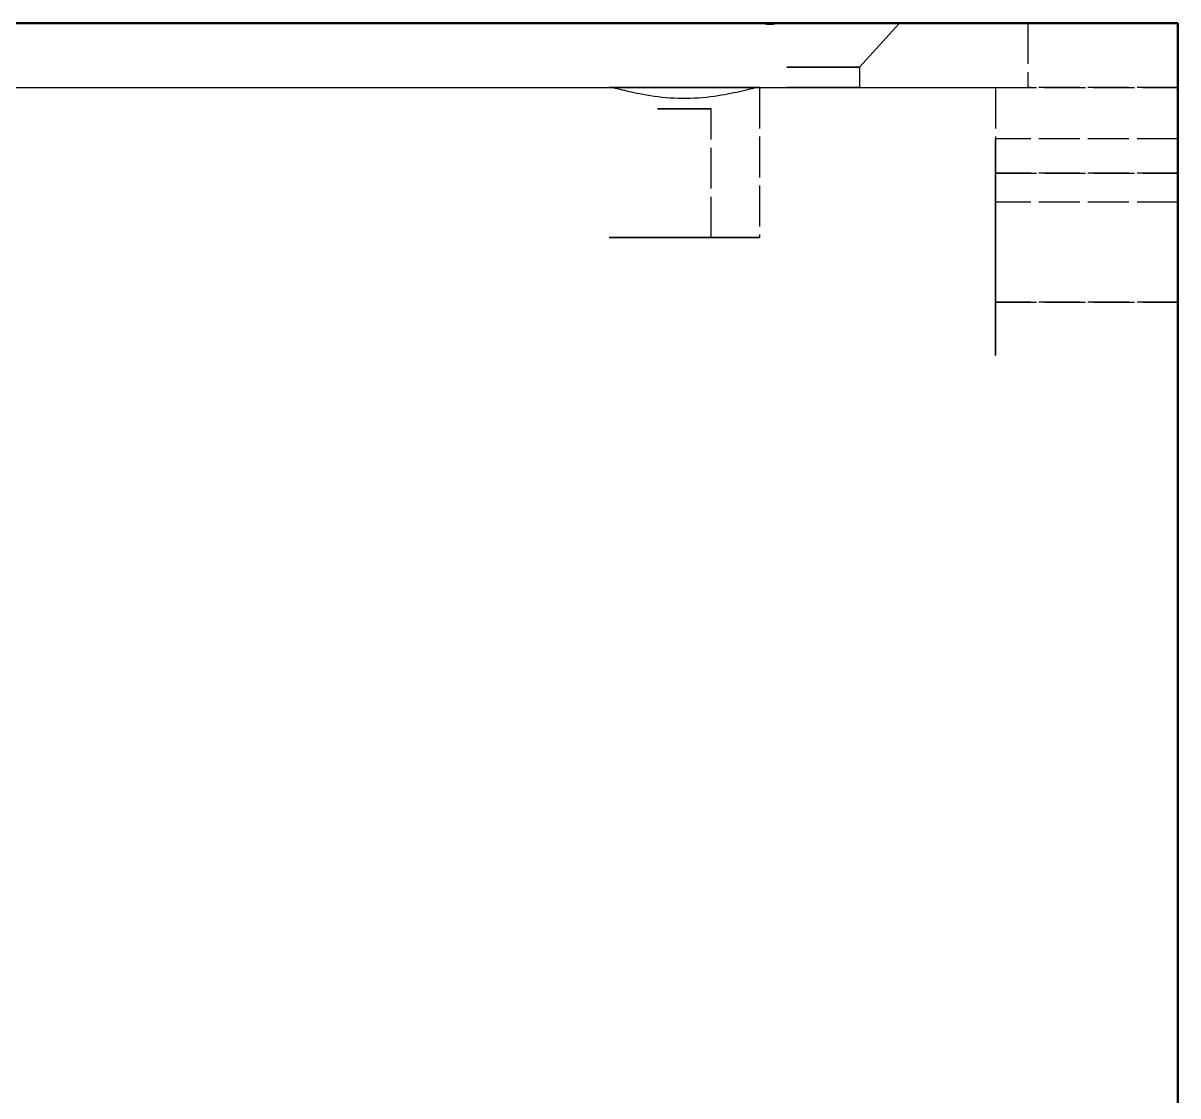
# Model space of a CAD drawing. Header units: millimetres. Extents: x 0 to 420, y 0 to 297.
# Drawn here: x 143.12 to 179, y 158.33 to 191.67 of the extents above; entities that cross this region are included whole.
import ezdxf

# ---------------------------------------------------------------- set-up
doc = ezdxf.new("R2010")
doc.units = ezdxf.units.MM
doc.linetypes.add('DASHED', pattern=[1.524, 1.27, -0.254])
doc.layers.add('HIDDEN', color=8, linetype='DASHED', lineweight=25)
doc.layers.add('VISIBLE', color=7, linetype='CONTINUOUS', lineweight=50)

msp = doc.modelspace()

# ---------------------------------------------------------------- linework, layer by layer
at = {"layer": 'HIDDEN'}
for points in [[(142.80642, 191.66667), (143.99877, 191.66667)], [(143.99877, 191.66667), (145.19693, 191.66667)], [(145.19693, 191.66667), (146.39859, 191.66667)], [(146.39859, 191.66667), (147.60141, 191.66667)], [(147.60141, 191.66667), (148.80307, 191.66667)], [(148.80307, 191.66667), (150.00123, 191.66667)], [(150.00123, 191.66667), (151.19358, 191.66667)], [(151.19358, 191.66667), (152.37782, 191.66667)], [(152.37782, 191.66667), (153.55163, 191.66667)], [(153.55163, 191.66667), (154.71276, 191.66667)], [(154.71276, 191.66667), (155.85896, 191.66667)], [(155.85896, 191.66667), (156.988, 191.66667)], [(156.988, 191.66667), (158.09769, 191.66667)], [(158.09769, 191.66667), (159.1859, 191.66667)], [(159.1859, 191.66667), (160.25051, 191.66667)], [(160.25051, 191.66667), (161.28946, 191.66667)], [(161.28946, 191.66667), (162.30074, 191.66667)], [(162.30074, 191.66667), (163.28239, 191.66667)], [(163.28239, 191.66667), (164.2325, 191.66667)], [(164.2325, 191.66667), (165.14925, 191.66667)], [(165.14925, 191.66667), (166.03085, 191.66667)], [(165.60417, 191.66667), (165.60468, 191.66667)], [(165.60748, 191.66667), (165.60417, 191.66667)], [(165.60468, 191.66667), (165.61469, 191.66667)], [(165.6231, 191.66667), (165.60748, 191.66667)], [(165.61469, 191.66667), (165.63749, 191.66667)], [(165.65145, 191.66667), (165.6231, 191.66667)], [(165.63749, 191.66667), (165.67293, 191.66667)], [(165.69237, 191.66667), (165.65145, 191.66667)], [(165.67293, 191.66667), (165.72083, 191.66667)], [(165.74565, 191.66667), (165.69237, 191.66667)], [(165.72083, 191.66667), (165.78093, 191.66667)], [(165.81099, 191.66667), (165.74565, 191.66667)], [(165.78093, 191.66667), (165.8529, 191.66667)], [(165.88804, 191.66667), (165.81099, 191.66667)], [(165.8529, 191.66667), (165.93636, 191.66667)], [(165.97639, 191.66667), (165.88804, 191.66667)], [(165.93636, 191.66667), (166.03085, 191.66667)], [(166.07555, 191.66667), (165.97639, 191.66667)], [(166.1276, 191.64268), (166.03085, 191.66667)], [(166.185, 191.66667), (166.07555, 191.66667)], [(166.22706, 191.62754), (166.1276, 191.64268)], [(166.30414, 191.66667), (166.185, 191.66667)], [(166.32759, 191.62237), (166.22706, 191.62754)], [(166.43232, 191.66667), (166.30414, 191.66667)], [(166.42759, 191.62754), (166.32759, 191.62237)], [(166.52553, 191.64268), (166.42759, 191.62754)], [(166.56886, 191.66667), (166.43232, 191.66667)], [(166.61983, 191.66667), (166.52553, 191.64268)], [(166.71301, 191.66667), (166.56886, 191.66667)], [(166.61983, 191.66667), (166.76473, 191.66667)], [(166.61983, 191.66667), (167.41589, 191.66667)], [(166.86399, 191.66667), (166.71301, 191.66667)], [(166.76473, 191.66667), (166.91604, 191.66667)], [(167.021, 191.66667), (166.86399, 191.66667)], [(166.91604, 191.66667), (167.07294, 191.66667)], [(167.18318, 191.66667), (167.021, 191.66667)], [(167.07294, 191.66667), (167.23461, 191.66667)], [(167.34965, 191.66667), (167.18318, 191.66667)], [(167.23461, 191.66667), (167.40021, 191.66667)], [(167.51951, 191.66667), (167.34965, 191.66667)], [(167.40021, 191.66667), (167.56885, 191.66667)], [(167.41589, 191.66667), (168.17459, 191.66667)], [(167.69185, 191.66667), (167.51951, 191.66667)], [(167.56885, 191.66667), (167.73965, 191.66667)], [(167.86574, 191.66667), (167.69185, 191.66667)], [(167.73965, 191.66667), (167.91171, 191.66667)], [(168.04023, 191.66667), (167.86574, 191.66667)], [(167.91171, 191.66667), (168.08411, 191.66667)], [(168.21438, 191.66667), (168.04023, 191.66667)], [(168.08411, 191.66667), (168.25595, 191.66667)], [(168.17459, 191.66667), (168.89452, 191.66667)], [(168.38725, 191.66667), (168.21438, 191.66667)], [(168.25595, 191.66667), (168.42632, 191.66667)], [(168.5579, 191.66667), (168.38725, 191.66667)], [(168.42632, 191.66667), (168.59432, 191.66667)], [(168.72542, 191.66667), (168.5579, 191.66667)], [(168.59432, 191.66667), (168.75907, 191.66667)], [(168.88889, 191.66667), (168.72542, 191.66667)], [(168.75907, 191.66667), (168.91969, 191.66667)], [(169.04744, 191.66667), (168.88889, 191.66667)], [(168.89452, 191.66667), (169.57438, 191.66667)], [(168.91969, 191.66667), (169.07534, 191.66667)], [(169.2002, 191.66667), (169.04744, 191.66667)], [(169.07534, 191.66667), (169.2252, 191.66667)], [(169.34635, 191.66667), (169.2002, 191.66667)], [(169.2252, 191.66667), (169.36847, 191.66667)], [(169.48511, 191.66667), (169.34635, 191.66667)], [(169.36847, 191.66667), (169.5044, 191.66667)], [(169.61571, 191.66667), (169.48511, 191.66667)], [(169.5044, 191.66667), (169.63228, 191.66667)], [(169.57438, 191.66667), (170.21292, 191.66667)], [(169.73746, 191.66667), (169.61571, 191.66667)], [(169.63228, 191.66667), (169.75142, 191.66667)], [(169.84969, 191.66667), (169.73746, 191.66667)], [(169.75142, 191.66667), (169.8612, 191.66667)], [(169.9518, 191.66667), (169.84969, 191.66667)], [(169.8612, 191.66667), (169.96104, 191.66667)], [(170.04324, 191.66667), (169.9518, 191.66667)], [(169.96104, 191.66667), (170.05041, 191.66667)], [(170.35083, 191.66667), (170.04083, 191.32333)], [(170.12352, 191.66667), (170.04324, 191.66667)], [(170.05041, 191.66667), (170.12884, 191.66667)], [(170.19219, 191.66667), (170.12352, 191.66667)], [(170.12884, 191.66667), (170.19593, 191.66667)], [(170.24889, 191.66667), (170.19219, 191.66667)], [(170.19593, 191.66667), (170.2513, 191.66667)], [(170.21292, 191.66667), (170.80897, 191.66667)], [(170.29331, 191.66667), (170.24889, 191.66667)], [(170.2513, 191.66667), (170.29467, 191.66667)], [(170.32521, 191.66667), (170.29331, 191.66667)], [(170.29467, 191.66667), (170.32582, 191.66667)], [(170.34442, 191.66667), (170.32521, 191.66667)], [(170.32582, 191.66667), (170.34457, 191.66667)], [(170.35083, 191.66667), (170.34442, 191.66667)], [(170.34457, 191.66667), (170.35083, 191.66667)], [(170.80897, 191.66667), (171.36143, 191.66667)], [(171.36143, 191.66667), (171.86931, 191.66667)], [(171.86931, 191.66667), (172.33167, 191.66667)], [(172.33167, 191.66667), (172.74765, 191.66667)], [(172.74765, 191.66667), (173.11651, 191.66667)], [(173.11651, 191.66667), (173.43756, 191.66667)], [(173.43756, 191.66667), (173.71023, 191.66667)], [(173.71023, 191.66667), (173.934, 191.66667)], [(173.934, 191.66667), (174.10847, 191.66667)], [(174.10847, 191.66667), (174.23332, 191.66667)], [(174.23332, 191.66667), (174.30832, 191.66667)], [(174.30832, 191.66667), (174.33333, 191.66667)], [(174.33333, 191.66667), (174.33333, 189.66667)], [(179, 191.66667), (174.33333, 191.66667)], [(179, 191.66667), (179, 189.66667)], [(170.04083, 191.32333), (169.73083, 190.98)], [(169.73083, 190.98), (169.42083, 190.63667)], [(169.42083, 190.63667), (169.11083, 190.29333)], [(166.84417, 190.29333), (166.84734, 190.29333)], [(166.84734, 190.29333), (166.84417, 190.29333)], [(166.84734, 190.29333), (166.85683, 190.29333)], [(166.85683, 190.29333), (166.84734, 190.29333)], [(166.85683, 190.29333), (166.87258, 190.29333)], [(166.87258, 190.29333), (166.85683, 190.29333)], [(166.87258, 190.29333), (166.89452, 190.29333)], [(166.89452, 190.29333), (166.87258, 190.29333)], [(166.89452, 190.29333), (166.92251, 190.29333)], [(166.92251, 190.29333), (166.89452, 190.29333)], [(166.92251, 190.29333), (166.9564, 190.29333)], [(166.9564, 190.29333), (166.92251, 190.29333)], [(166.9564, 190.29333), (166.99601, 190.29333)], [(166.99601, 190.29333), (166.9564, 190.29333)], [(166.99601, 190.29333), (167.0411, 190.29333)], [(167.0411, 190.29333), (166.99601, 190.29333)], [(167.0411, 190.29333), (167.09143, 190.29333)], [(167.09143, 190.29333), (167.0411, 190.29333)], [(167.09143, 190.29333), (167.14671, 190.29333)], [(167.14671, 190.29333), (167.09143, 190.29333)], [(167.14671, 190.29333), (167.20664, 190.29333)], [(167.20664, 190.29333), (167.14671, 190.29333)], [(167.20664, 190.29333), (167.27088, 190.29333)], [(167.27088, 190.29333), (167.20664, 190.29333)], [(167.27088, 190.29333), (167.33907, 190.29333)], [(167.33907, 190.29333), (167.27088, 190.29333)], [(167.33907, 190.29333), (167.41083, 190.29333)], [(167.41083, 190.29333), (167.33907, 190.29333)], [(167.41083, 190.29333), (167.48577, 190.29333)], [(167.48577, 190.29333), (167.41083, 190.29333)], [(167.48577, 190.29333), (167.56345, 190.29333)], [(167.56345, 190.29333), (167.48577, 190.29333)], [(167.56345, 190.29333), (167.64345, 190.29333)], [(167.64345, 190.29333), (167.56345, 190.29333)], [(167.64345, 190.29333), (167.72531, 190.29333)], [(167.72531, 190.29333), (167.64345, 190.29333)], [(167.72531, 190.29333), (167.80859, 190.29333)], [(167.80859, 190.29333), (167.72531, 190.29333)], [(167.80859, 190.29333), (167.89281, 190.29333)], [(167.89281, 190.29333), (167.80859, 190.29333)], [(167.89281, 190.29333), (167.9775, 190.29333)], [(167.9775, 190.29333), (167.89281, 190.29333)], [(167.9775, 190.29333), (168.0622, 190.29333)], [(168.0622, 190.29333), (167.9775, 190.29333)], [(168.0622, 190.29333), (168.14642, 190.29333)], [(168.14642, 190.29333), (168.0622, 190.29333)], [(168.14642, 190.29333), (168.22969, 190.29333)], [(168.22969, 190.29333), (168.14642, 190.29333)], [(168.22969, 190.29333), (168.31156, 190.29333)], [(168.31156, 190.29333), (168.22969, 190.29333)], [(168.31156, 190.29333), (168.39155, 190.29333)], [(168.39155, 190.29333), (168.31156, 190.29333)], [(168.39155, 190.29333), (168.46924, 190.29333)], [(168.46924, 190.29333), (168.39155, 190.29333)], [(168.46924, 190.29333), (168.54417, 190.29333)], [(168.54417, 190.29333), (168.46924, 190.29333)], [(168.54417, 190.29333), (168.61593, 190.29333)], [(168.61593, 190.29333), (168.54417, 190.29333)], [(168.61593, 190.29333), (168.68412, 190.29333)], [(168.68412, 190.29333), (168.61593, 190.29333)], [(168.68412, 190.29333), (168.74836, 190.29333)], [(168.74836, 190.29333), (168.68412, 190.29333)], [(168.74836, 190.29333), (168.80829, 190.29333)], [(168.80829, 190.29333), (168.74836, 190.29333)], [(168.80829, 190.29333), (168.86358, 190.29333)], [(168.86358, 190.29333), (168.80829, 190.29333)], [(168.86358, 190.29333), (168.91391, 190.29333)], [(168.91391, 190.29333), (168.86358, 190.29333)], [(168.91391, 190.29333), (168.959, 190.29333)], [(168.959, 190.29333), (168.91391, 190.29333)], [(168.959, 190.29333), (168.9986, 190.29333)], [(168.9986, 190.29333), (168.959, 190.29333)], [(168.9986, 190.29333), (169.03249, 190.29333)], [(169.03249, 190.29333), (168.9986, 190.29333)], [(169.03249, 190.29333), (169.06048, 190.29333)], [(169.06048, 190.29333), (169.03249, 190.29333)], [(169.06048, 190.29333), (169.08242, 190.29333)], [(169.08242, 190.29333), (169.06048, 190.29333)], [(169.08242, 190.29333), (169.09818, 190.29333)], [(169.09818, 190.29333), (169.08242, 190.29333)], [(169.09818, 190.29333), (169.10767, 190.29333)], [(169.10767, 190.29333), (169.09818, 190.29333)], [(169.10767, 190.29333), (169.11083, 190.29333)], [(169.11083, 190.29333), (169.10767, 190.29333)], [(169.11083, 190.29333), (169.11083, 189.66667)], [(142.25362, 189.66667), (143.43228, 189.66667)], [(143.43228, 189.66667), (144.61774, 189.66667)], [(144.61774, 189.66667), (145.80774, 189.66667)], [(145.80774, 189.66667), (147, 189.66667)], [(147, 189.66667), (148.19226, 189.66667)], [(148.19226, 189.66667), (149.38226, 189.66667)], [(149.38226, 189.66667), (150.56772, 189.66667)], [(150.56772, 189.66667), (151.74638, 189.66667)], [(151.74638, 189.66667), (152.91602, 189.66667)], [(152.91602, 189.66667), (154.07439, 189.66667)], [(154.07439, 189.66667), (155.21929, 189.66667)], [(155.21929, 189.66667), (156.34855, 189.66667)], [(156.34855, 189.66667), (157.46001, 189.66667)], [(157.46001, 189.66667), (158.55157, 189.66667)], [(158.55157, 189.66667), (159.62113, 189.66667)], [(159.62113, 189.66667), (160.66667, 189.66667)], [(160.66667, 189.66667), (161.68619, 189.66667)], [(161.33333, 189.66667), (161.33884, 189.66667)], [(161.34091, 189.66667), (161.33333, 189.66667)], [(161.33884, 189.66667), (161.35727, 189.66667)], [(161.36141, 189.66667), (161.34091, 189.66667)], [(161.37587, 189.66566), (161.35727, 189.66667)], [(161.39475, 189.66667), (161.36141, 189.66667)], [(161.39946, 189.6627), (161.37587, 189.66566)], [(161.44074, 189.66667), (161.39475, 189.66667)], [(161.43292, 189.65696), (161.39946, 189.6627)], [(161.47245, 189.64898), (161.43292, 189.65696)], [(161.49914, 189.66667), (161.44074, 189.66667)], [(161.5176, 189.639), (161.47245, 189.64898)], [(161.56961, 189.66667), (161.49914, 189.66667)], [(161.56791, 189.62729), (161.5176, 189.639)], [(161.62286, 189.61411), (161.56791, 189.62729)], [(161.65177, 189.66667), (161.56961, 189.66667)], [(161.68193, 189.59976), (161.62286, 189.61411)], [(161.74515, 189.66667), (161.65177, 189.66667)], [(161.7448, 189.58445), (161.68193, 189.59976)], [(161.68619, 189.66667), (162.67776, 189.66667)], [(161.81115, 189.56841), (161.7448, 189.58445)], [(161.84923, 189.66667), (161.74515, 189.66667)], [(161.88066, 189.55184), (161.81115, 189.56841)], [(161.96345, 189.66667), (161.84923, 189.66667)], [(161.95303, 189.53495), (161.88066, 189.55184)], [(162.028, 189.51791), (161.95303, 189.53495)], [(162.08715, 189.66667), (161.96345, 189.66667)], [(162.10534, 189.50089), (162.028, 189.51791)], [(162.21965, 189.66667), (162.08715, 189.66667)], [(162.18484, 189.48404), (162.10534, 189.50089)], [(162.26745, 189.46728), (162.18484, 189.48404)], [(162.36021, 189.66667), (162.21965, 189.66667)], [(162.37887, 189.44594), (162.26745, 189.46728)], [(162.50805, 189.66667), (162.36021, 189.66667)], [(162.66234, 189.66667), (162.50805, 189.66667)], [(162.82223, 189.66667), (162.66234, 189.66667)], [(162.67776, 189.66667), (163.63948, 189.66667)], [(162.98683, 189.66667), (162.82223, 189.66667)], [(163.15521, 189.66667), (162.98683, 189.66667)], [(163.32644, 189.66667), (163.15521, 189.66667)], [(163.49957, 189.66667), (163.32644, 189.66667)], [(163.67363, 189.66667), (163.49957, 189.66667)], [(163.63948, 189.66667), (164.56953, 189.66667)], [(163.84765, 189.66667), (163.67363, 189.66667)], [(164.02066, 189.66667), (163.84765, 189.66667)], [(164.1917, 189.66667), (164.02066, 189.66667)], [(164.35981, 189.66667), (164.1917, 189.66667)], [(164.52406, 189.66667), (164.35981, 189.66667)], [(164.68354, 189.66667), (164.52406, 189.66667)], [(164.56953, 189.66667), (165.46613, 189.66667)], [(164.83735, 189.66667), (164.68354, 189.66667)], [(164.98464, 189.66667), (164.83735, 189.66667)], [(165.0079, 189.45599), (164.90864, 189.43761)], [(165.12458, 189.66667), (164.98464, 189.66667)], [(165.10485, 189.47509), (165.0079, 189.45599)], [(165.19921, 189.49471), (165.10485, 189.47509)], [(165.25641, 189.66667), (165.12458, 189.66667)], [(165.2907, 189.51464), (165.19921, 189.49471)], [(165.37937, 189.66667), (165.25641, 189.66667)], [(165.37897, 189.53464), (165.2907, 189.51464)], [(165.46368, 189.55444), (165.37897, 189.53464)], [(165.4928, 189.66667), (165.37937, 189.66667)], [(165.54438, 189.57375), (165.46368, 189.55444)], [(165.46613, 189.66667), (166.32759, 189.66667)], [(165.59605, 189.66667), (165.4928, 189.66667)], [(165.62059, 189.59225), (165.54438, 189.57375)], [(165.68855, 189.66667), (165.59605, 189.66667)], [(165.69177, 189.60958), (165.62059, 189.59225)], [(165.76979, 189.66667), (165.68855, 189.66667)], [(165.75745, 189.62539), (165.69177, 189.60958)], [(165.81685, 189.63926), (165.75745, 189.62539)], [(165.83931, 189.66667), (165.76979, 189.66667)], [(165.86912, 189.65072), (165.81685, 189.63926)], [(165.89673, 189.66667), (165.83931, 189.66667)], [(165.91353, 189.65936), (165.86912, 189.65072)], [(165.94172, 189.66667), (165.89673, 189.66667)], [(165.94938, 189.66479), (165.91353, 189.65936)], [(165.97404, 189.66667), (165.94172, 189.66667)], [(165.97607, 189.66667), (165.94938, 189.66479)], [(165.9935, 189.66667), (165.97404, 189.66667)], [(165.97607, 189.66667), (165.98935, 189.66667)], [(165.98935, 189.66667), (165.99734, 189.66667)], [(166, 189.66667), (165.9935, 189.66667)], [(165.99734, 189.66667), (166, 189.66667)], [(166, 189.66667), (166, 185)], [(166.32759, 189.66667), (167.15225, 189.66667)], [(166.84417, 189.66667), (166.84734, 189.66667)], [(166.84734, 189.66667), (166.84417, 189.66667)], [(166.84734, 189.66667), (166.85683, 189.66667)], [(166.85683, 189.66667), (166.84734, 189.66667)], [(166.85683, 189.66667), (166.87258, 189.66667)], [(166.87258, 189.66667), (166.85683, 189.66667)], [(166.87258, 189.66667), (166.89452, 189.66667)], [(166.89452, 189.66667), (166.87258, 189.66667)], [(166.89452, 189.66667), (166.92251, 189.66667)], [(166.92251, 189.66667), (166.89452, 189.66667)], [(166.92251, 189.66667), (166.9564, 189.66667)], [(166.9564, 189.66667), (166.92251, 189.66667)], [(166.9564, 189.66667), (166.99601, 189.66667)], [(166.99601, 189.66667), (166.9564, 189.66667)], [(166.99601, 189.66667), (167.0411, 189.66667)], [(167.0411, 189.66667), (166.99601, 189.66667)], [(167.0411, 189.66667), (167.09143, 189.66667)], [(167.09143, 189.66667), (167.0411, 189.66667)], [(167.09143, 189.66667), (167.14671, 189.66667)], [(167.14671, 189.66667), (167.09143, 189.66667)], [(167.14671, 189.66667), (167.20664, 189.66667)], [(167.20664, 189.66667), (167.14671, 189.66667)], [(167.15225, 189.66667), (167.93855, 189.66667)], [(167.20664, 189.66667), (167.27088, 189.66667)], [(167.27088, 189.66667), (167.20664, 189.66667)], [(167.27088, 189.66667), (167.33907, 189.66667)], [(167.33907, 189.66667), (167.27088, 189.66667)], [(167.33907, 189.66667), (167.41083, 189.66667)], [(167.41083, 189.66667), (167.33907, 189.66667)], [(167.41083, 189.66667), (167.48577, 189.66667)], [(167.48577, 189.66667), (167.41083, 189.66667)], [(167.48577, 189.66667), (167.56345, 189.66667)], [(167.56345, 189.66667), (167.48577, 189.66667)], [(167.56345, 189.66667), (167.64345, 189.66667)], [(167.64345, 189.66667), (167.56345, 189.66667)], [(167.64345, 189.66667), (167.72531, 189.66667)], [(167.72531, 189.66667), (167.64345, 189.66667)], [(167.72531, 189.66667), (167.80859, 189.66667)], [(167.80859, 189.66667), (167.72531, 189.66667)], [(167.80859, 189.66667), (167.89281, 189.66667)], [(167.89281, 189.66667), (167.80859, 189.66667)], [(167.89281, 189.66667), (167.9775, 189.66667)], [(167.9775, 189.66667), (167.89281, 189.66667)], [(167.93855, 189.66667), (168.68499, 189.66667)], [(167.9775, 189.66667), (168.0622, 189.66667)], [(168.0622, 189.66667), (167.9775, 189.66667)], [(168.0622, 189.66667), (168.14642, 189.66667)], [(168.14642, 189.66667), (168.0622, 189.66667)], [(168.14642, 189.66667), (168.22969, 189.66667)], [(168.22969, 189.66667), (168.14642, 189.66667)], [(168.22969, 189.66667), (168.31156, 189.66667)], [(168.31156, 189.66667), (168.22969, 189.66667)], [(168.31156, 189.66667), (168.39155, 189.66667)], [(168.39155, 189.66667), (168.31156, 189.66667)], [(168.39155, 189.66667), (168.46924, 189.66667)], [(168.46924, 189.66667), (168.39155, 189.66667)], [(168.46924, 189.66667), (168.54417, 189.66667)], [(168.54417, 189.66667), (168.46924, 189.66667)], [(168.54417, 189.66667), (168.61593, 189.66667)], [(168.61593, 189.66667), (168.54417, 189.66667)], [(168.61593, 189.66667), (168.68412, 189.66667)], [(168.68412, 189.66667), (168.61593, 189.66667)], [(168.68412, 189.66667), (168.74836, 189.66667)], [(168.74836, 189.66667), (168.68412, 189.66667)], [(168.68499, 189.66667), (169.39016, 189.66667)], [(168.74836, 189.66667), (168.80829, 189.66667)], [(168.80829, 189.66667), (168.74836, 189.66667)], [(168.80829, 189.66667), (168.86358, 189.66667)], [(168.86358, 189.66667), (168.80829, 189.66667)], [(168.86358, 189.66667), (168.91391, 189.66667)], [(168.91391, 189.66667), (168.86358, 189.66667)], [(168.91391, 189.66667), (168.959, 189.66667)], [(168.959, 189.66667), (168.91391, 189.66667)], [(168.959, 189.66667), (168.9986, 189.66667)], [(168.9986, 189.66667), (168.959, 189.66667)], [(168.9986, 189.66667), (169.03249, 189.66667)], [(169.03249, 189.66667), (168.9986, 189.66667)], [(169.03249, 189.66667), (169.06048, 189.66667)], [(169.06048, 189.66667), (169.03249, 189.66667)], [(169.06048, 189.66667), (169.08242, 189.66667)], [(169.08242, 189.66667), (169.06048, 189.66667)], [(169.08242, 189.66667), (169.09818, 189.66667)], [(169.09818, 189.66667), (169.08242, 189.66667)], [(169.09818, 189.66667), (169.10767, 189.66667)], [(169.10767, 189.66667), (169.09818, 189.66667)], [(169.10767, 189.66667), (169.11083, 189.66667)], [(169.11083, 189.66667), (169.10767, 189.66667)], [(169.39016, 189.66667), (170.0527, 189.66667)], [(170.0527, 189.66667), (170.67136, 189.66667)], [(170.67136, 189.66667), (171.24496, 189.66667)], [(171.24496, 189.66667), (171.77241, 189.66667)], [(171.77241, 189.66667), (172.25271, 189.66667)], [(172.25271, 189.66667), (172.68493, 189.66667)], [(172.68493, 189.66667), (173.06826, 189.66667)], [(173.06826, 189.66667), (173.40197, 189.66667)], [(173.33333, 189.66667), (173.33333, 188.07318)], [(173.33333, 189.66667), (173.33333, 188.07318)], [(173.33333, 189.66667), (179, 189.66667)], [(173.33333, 189.66667), (179, 189.66667)], [(173.40197, 189.66667), (173.68542, 189.66667)], [(173.68542, 189.66667), (173.91808, 189.66667)], [(173.91808, 189.66667), (174.09949, 189.66667)], [(174.09949, 189.66667), (174.22932, 189.66667)], [(174.22932, 189.66667), (174.30732, 189.66667)], [(174.30732, 189.66667), (174.33333, 189.66667)], [(179, 189.66667), (174.33333, 189.66667)], [(179, 189.66667), (179, 189.53108)], [(179, 189.66667), (179, 189.65192)], [(179, 189.66667), (179, 188.07318)], [(179, 189.65192), (179, 189.60775)], [(179, 189.60775), (179, 189.53438)], [(179, 189.53438), (179, 189.43216)], [(162.49312, 189.42567), (162.37887, 189.44594)], [(162.60985, 189.40672), (162.49312, 189.42567)], [(162.72875, 189.3893), (162.60985, 189.40672)], [(162.84956, 189.37361), (162.72875, 189.3893)], [(162.97198, 189.35982), (162.84956, 189.37361)], [(163.09578, 189.3481), (162.97198, 189.35982)], [(163.22068, 189.33855), (163.09578, 189.3481)], [(163.34645, 189.33128), (163.22068, 189.33855)], [(163.47283, 189.32637), (163.34645, 189.33128)], [(163.59957, 189.32386), (163.47283, 189.32637)], [(163.72646, 189.32379), (163.59957, 189.32386)], [(163.85321, 189.32616), (163.72646, 189.32379)], [(163.97959, 189.33093), (163.85321, 189.32616)], [(164.10538, 189.33806), (163.97959, 189.33093)], [(164.23033, 189.34748), (164.10538, 189.33806)], [(164.35419, 189.35909), (164.23033, 189.34748)], [(164.4767, 189.37275), (164.35419, 189.35909)], [(164.5976, 189.38833), (164.4767, 189.37275)], [(164.7166, 189.40565), (164.5976, 189.38833)], [(164.82057, 189.42236), (164.7166, 189.40565)], [(164.90864, 189.43761), (164.82057, 189.42236)], [(179, 189.43216), (179, 189.3016)], [(179, 189.3016), (179, 189.14335)], [(179, 189.14335), (179, 188.95817)], [(162.83333, 189), (162.83566, 189)], [(162.83566, 189), (162.83333, 189)], [(162.83566, 189), (162.84264, 189)], [(162.84264, 189), (162.83566, 189)], [(162.84264, 189), (162.85423, 189)], [(162.85423, 189), (162.84264, 189)], [(162.85423, 189), (162.87036, 189)], [(162.87036, 189), (162.85423, 189)], [(162.87036, 189), (162.89094, 189)], [(162.89094, 189), (162.87036, 189)], [(162.89094, 189), (162.91586, 189)], [(162.91586, 189), (162.89094, 189)], [(162.91586, 189), (162.94498, 189)], [(162.94498, 189), (162.91586, 189)], [(162.94498, 189), (162.97813, 189)], [(162.97813, 189), (162.94498, 189)], [(162.97813, 189), (163.01514, 189)], [(163.01514, 189), (162.97813, 189)], [(163.01514, 189), (163.05579, 189)], [(163.05579, 189), (163.01514, 189)], [(163.05579, 189), (163.09986, 189)], [(163.09986, 189), (163.05579, 189)], [(163.09986, 189), (163.14709, 189)], [(163.14709, 189), (163.09986, 189)], [(163.14709, 189), (163.19723, 189)], [(163.19723, 189), (163.14709, 189)], [(163.19723, 189), (163.25, 189)], [(163.25, 189), (163.19723, 189)], [(163.25, 189), (163.3051, 189)], [(163.3051, 189), (163.25, 189)], [(163.3051, 189), (163.36222, 189)], [(163.36222, 189), (163.3051, 189)], [(163.36222, 189), (163.42104, 189)], [(163.42104, 189), (163.36222, 189)], [(163.42104, 189), (163.48123, 189)], [(163.48123, 189), (163.42104, 189)], [(163.48123, 189), (163.54246, 189)], [(163.54246, 189), (163.48123, 189)], [(163.54246, 189), (163.60439, 189)], [(163.60439, 189), (163.54246, 189)], [(163.60439, 189), (163.66667, 189)], [(163.66667, 189), (163.60439, 189)], [(163.66667, 189), (163.72894, 189)], [(163.72894, 189), (163.66667, 189)], [(163.72894, 189), (163.79087, 189)], [(163.79087, 189), (163.72894, 189)], [(163.79087, 189), (163.8521, 189)], [(163.8521, 189), (163.79087, 189)], [(163.8521, 189), (163.9123, 189)], [(163.9123, 189), (163.8521, 189)], [(163.9123, 189), (163.97112, 189)], [(163.97112, 189), (163.9123, 189)], [(163.97112, 189), (164.02824, 189)], [(164.02824, 189), (163.97112, 189)], [(164.02824, 189), (164.08333, 189)], [(164.08333, 189), (164.02824, 189)], [(164.08333, 189), (164.1361, 189)], [(164.1361, 189), (164.08333, 189)], [(164.1361, 189), (164.18624, 189)], [(164.18624, 189), (164.1361, 189)], [(164.18624, 189), (164.23348, 189)], [(164.23348, 189), (164.18624, 189)], [(164.23348, 189), (164.27754, 189)], [(164.27754, 189), (164.23348, 189)], [(164.27754, 189), (164.31819, 189)], [(164.31819, 189), (164.27754, 189)], [(164.31819, 189), (164.3552, 189)], [(164.3552, 189), (164.31819, 189)], [(164.3552, 189), (164.38835, 189)], [(164.38835, 189), (164.3552, 189)], [(164.38835, 189), (164.41747, 189)], [(164.41747, 189), (164.38835, 189)], [(164.41747, 189), (164.44239, 189)], [(164.44239, 189), (164.41747, 189)], [(164.44239, 189), (164.46298, 189)], [(164.46298, 189), (164.44239, 189)], [(164.46298, 189), (164.47911, 189)], [(164.47911, 189), (164.46298, 189)], [(164.47911, 189), (164.49069, 189)], [(164.49069, 189), (164.47911, 189)], [(164.49069, 189), (164.49767, 189)], [(164.49767, 189), (164.49069, 189)], [(164.49767, 189), (164.5, 189)], [(164.5, 189), (164.49767, 189)], [(164.5, 185), (164.5, 189)], [(179, 188.95817), (179, 188.74698)], [(179, 188.74698), (179, 188.51082)], [(179, 188.51082), (179, 188.25084)], [(173.33333, 188.07318), (173.33333, 187.9269)], [(179, 188.07318), (173.33333, 188.07318)], [(173.33333, 187.9166), (173.33333, 188.07318)], [(179, 188.07318), (173.33333, 188.07318)], [(179, 188.25084), (179, 187.96833)], [(179, 188.17323), (179, 188.07318)], [(179, 188.07318), (179, 187.9269)], [(179, 187.9166), (179, 188.07318)], [(173.33333, 187.9269), (173.33333, 187.76649)], [(173.33333, 187.744), (173.33333, 187.9166)], [(173.33333, 187.76649), (173.33333, 187.59272)], [(173.33333, 187.55633), (173.33333, 187.744)], [(179, 187.96833), (179, 187.66468)], [(179, 187.9269), (179, 187.76649)], [(179, 187.744), (179, 187.9166)], [(179, 187.76649), (179, 187.59272)], [(179, 187.55633), (179, 187.744)], [(179, 187.66468), (179, 187.34137)], [(173.33333, 187.59272), (173.33333, 187.40645)], [(173.33333, 187.35461), (173.33333, 187.55633)], [(173.33333, 187.40645), (173.33333, 187.20855)], [(173.33333, 187.13996), (173.33333, 187.35461)], [(179, 187.59272), (179, 187.40645)], [(179, 187.35461), (179, 187.55633)], [(179, 187.40645), (179, 187.20855)], [(179, 187.13996), (179, 187.35461)], [(179, 187.34137), (179, 187)], [(173.33333, 187.20855), (173.33333, 187)], [(173.33333, 186.91355), (173.33333, 187.13996)], [(179, 187), (173.33333, 187)], [(173.33333, 187), (173.33333, 186.62398)], [(173.33333, 187), (179, 187)], [(179, 187.20855), (179, 187)], [(179, 186.91355), (179, 187.13996)], [(173.33333, 186.67662), (173.33333, 186.91355)], [(173.33333, 186.43049), (173.33333, 186.67662)], [(173.33333, 186.62398), (173.33333, 186.23193)], [(179, 186.67662), (179, 186.91355)], [(179, 186.43049), (179, 186.67662)], [(173.33333, 186.1765), (173.33333, 186.43049)], [(173.33333, 186.23193), (173.33333, 185.82598)], [(179, 186.1765), (179, 186.43049)], [(173.33333, 185.91605), (173.33333, 186.1765)], [(173.33333, 186.09692), (173.33333, 186.1)], [(173.33333, 186.1), (173.33333, 186.09692)], [(179, 186.1), (173.33333, 186.1)], [(173.33333, 186.08771), (173.33333, 186.09692)], [(173.33333, 186.09692), (173.33333, 186.08771)], [(173.33333, 186.07242), (173.33333, 186.08771)], [(173.33333, 186.08771), (173.33333, 186.07242)], [(173.33333, 186.05113), (173.33333, 186.07242)], [(173.33333, 186.07242), (173.33333, 186.05113)], [(173.33333, 186.02396), (173.33333, 186.05113)], [(173.33333, 186.05113), (173.33333, 186.02396)], [(173.33333, 185.99107), (173.33333, 186.02396)], [(173.33333, 186.02396), (173.33333, 185.99107)], [(173.33333, 185.95263), (173.33333, 185.99107)], [(173.33333, 185.99107), (173.33333, 185.95263)], [(173.33333, 185.90886), (173.33333, 185.95263)], [(173.33333, 185.95263), (173.33333, 185.90886)], [(173.33333, 185.65056), (173.33333, 185.91605)], [(173.33333, 185.86001), (173.33333, 185.90886)], [(173.33333, 185.90886), (173.33333, 185.86001)], [(179, 185.91605), (179, 186.1765)], [(179, 186.09692), (179, 186.1)], [(179, 186.1), (179, 186.09692)], [(179, 186.08771), (179, 186.09692)], [(179, 186.09692), (179, 186.08771)], [(179, 186.07242), (179, 186.08771)], [(179, 186.08771), (179, 186.07242)], [(179, 186.05113), (179, 186.07242)], [(179, 186.07242), (179, 186.05113)], [(179, 186.02396), (179, 186.05113)], [(179, 186.05113), (179, 186.02396)], [(179, 185.99107), (179, 186.02396)], [(179, 186.02396), (179, 185.99107)], [(179, 185.95263), (179, 185.99107)], [(179, 185.99107), (179, 185.95263)], [(179, 185.90886), (179, 185.95263)], [(179, 185.95263), (179, 185.90886)], [(179, 185.65056), (179, 185.91605)], [(179, 185.86001), (179, 185.90886)], [(179, 185.90886), (179, 185.86001)], [(173.33333, 185.80636), (173.33333, 185.86001)], [(173.33333, 185.86001), (173.33333, 185.80636)], [(173.33333, 185.82598), (173.33333, 185.40832)], [(173.33333, 185.74819), (173.33333, 185.80636)], [(173.33333, 185.80636), (173.33333, 185.74819)], [(173.33333, 185.68584), (173.33333, 185.74819)], [(173.33333, 185.74819), (173.33333, 185.68584)], [(173.33333, 185.61965), (173.33333, 185.68584)], [(173.33333, 185.68584), (173.33333, 185.61965)], [(173.33333, 185.3815), (173.33333, 185.65056)], [(173.33333, 185.55), (173.33333, 185.61965)], [(173.33333, 185.61965), (173.33333, 185.55)], [(173.33333, 185.47727), (173.33333, 185.55)], [(173.33333, 185.55), (173.33333, 185.47727)], [(179, 185.80636), (179, 185.86001)], [(179, 185.86001), (179, 185.80636)], [(179, 185.74819), (179, 185.80636)], [(179, 185.80636), (179, 185.74819)], [(179, 185.68584), (179, 185.74819)], [(179, 185.74819), (179, 185.68584)], [(179, 185.61965), (179, 185.68584)], [(179, 185.68584), (179, 185.61965)], [(179, 185.3815), (179, 185.65056)], [(179, 185.55), (179, 185.61965)], [(179, 185.61965), (179, 185.55)], [(179, 185.47727), (179, 185.55)], [(179, 185.55), (179, 185.47727)], [(173.33333, 185.40188), (173.33333, 185.47727)], [(173.33333, 185.47727), (173.33333, 185.40188)], [(173.33333, 185.40832), (173.33333, 184.98124)], [(173.33333, 185.32423), (173.33333, 185.40188)], [(173.33333, 185.40188), (173.33333, 185.32423)], [(173.33333, 185.11034), (173.33333, 185.3815)], [(173.33333, 185.24477), (173.33333, 185.32423)], [(173.33333, 185.32423), (173.33333, 185.24477)], [(173.33333, 185.16395), (173.33333, 185.24477)], [(173.33333, 185.24477), (173.33333, 185.16395)], [(173.33333, 185.0822), (173.33333, 185.16395)], [(173.33333, 185.16395), (173.33333, 185.0822)], [(179, 185.40188), (179, 185.47727)], [(179, 185.47727), (179, 185.40188)], [(179, 185.32423), (179, 185.40188)], [(179, 185.40188), (179, 185.32423)], [(179, 185.11034), (179, 185.3815)], [(179, 185.24477), (179, 185.32423)], [(179, 185.32423), (179, 185.24477)], [(179, 185.16395), (179, 185.24477)], [(179, 185.24477), (179, 185.16395)], [(179, 185.0822), (179, 185.16395)], [(179, 185.16395), (179, 185.0822)], [(161.33333, 185), (161.33986, 185)], [(161.33986, 185), (161.33333, 185)], [(161.33986, 185), (161.35939, 185)], [(161.35939, 185), (161.33986, 185)], [(161.35939, 185), (161.39183, 185)], [(161.39183, 185), (161.35939, 185)], [(161.39183, 185), (161.437, 185)], [(161.437, 185), (161.39183, 185)], [(161.437, 185), (161.49463, 185)], [(161.49463, 185), (161.437, 185)], [(161.49463, 185), (161.56441, 185)], [(161.56441, 185), (161.49463, 185)], [(161.56441, 185), (161.64594, 185)], [(161.64594, 185), (161.56441, 185)], [(161.64594, 185), (161.73878, 185)], [(161.73878, 185), (161.64594, 185)], [(161.73878, 185), (161.84239, 185)], [(161.84239, 185), (161.73878, 185)], [(161.84239, 185), (161.95621, 185)], [(161.95621, 185), (161.84239, 185)], [(161.95621, 185), (162.0796, 185)], [(162.0796, 185), (161.95621, 185)], [(162.0796, 185), (162.21186, 185)], [(162.21186, 185), (162.0796, 185)], [(162.21186, 185), (162.35225, 185)], [(162.35225, 185), (162.21186, 185)], [(162.35225, 185), (162.5, 185)], [(162.5, 185), (162.35225, 185)], [(162.5, 185), (162.65427, 185)], [(162.65427, 185), (162.5, 185)], [(162.65427, 185), (162.8142, 185)], [(162.8142, 185), (162.65427, 185)], [(162.8142, 185), (162.9789, 185)], [(162.9789, 185), (162.8142, 185)], [(162.83333, 185), (162.83566, 185)], [(162.83566, 185), (162.83333, 185)], [(162.83566, 185), (162.84264, 185)], [(162.84264, 185), (162.83566, 185)], [(162.84264, 185), (162.85423, 185)], [(162.85423, 185), (162.84264, 185)], [(162.85423, 185), (162.87036, 185)], [(162.87036, 185), (162.85423, 185)], [(162.87036, 185), (162.89094, 185)], [(162.89094, 185), (162.87036, 185)], [(162.89094, 185), (162.91586, 185)], [(162.91586, 185), (162.89094, 185)], [(162.91586, 185), (162.94498, 185)], [(162.94498, 185), (162.91586, 185)], [(162.94498, 185), (162.97813, 185)], [(162.97813, 185), (162.94498, 185)], [(162.97813, 185), (163.01514, 185)], [(163.01514, 185), (162.97813, 185)], [(162.9789, 185), (163.14745, 185)], [(163.14745, 185), (162.9789, 185)], [(163.01514, 185), (163.05579, 185)], [(163.05579, 185), (163.01514, 185)], [(163.05579, 185), (163.09986, 185)], [(163.09986, 185), (163.05579, 185)], [(163.09986, 185), (163.14709, 185)], [(163.14709, 185), (163.09986, 185)], [(163.14709, 185), (163.19723, 185)], [(163.19723, 185), (163.14709, 185)], [(163.14745, 185), (163.3189, 185)], [(163.3189, 185), (163.14745, 185)], [(163.19723, 185), (163.25, 185)], [(163.25, 185), (163.19723, 185)], [(163.25, 185), (163.3051, 185)], [(163.3051, 185), (163.25, 185)], [(163.3051, 185), (163.36222, 185)], [(163.36222, 185), (163.3051, 185)], [(163.3189, 185), (163.4923, 185)], [(163.4923, 185), (163.3189, 185)], [(163.36222, 185), (163.42104, 185)], [(163.42104, 185), (163.36222, 185)], [(163.42104, 185), (163.48123, 185)], [(163.48123, 185), (163.42104, 185)], [(163.48123, 185), (163.54246, 185)], [(163.54246, 185), (163.48123, 185)], [(163.4923, 185), (163.66667, 185)], [(163.66667, 185), (163.4923, 185)], [(163.54246, 185), (163.60439, 185)], [(163.60439, 185), (163.54246, 185)], [(163.60439, 185), (163.66667, 185)], [(163.66667, 185), (163.60439, 185)], [(163.66667, 185), (163.72894, 185)], [(163.72894, 185), (163.66667, 185)], [(163.66667, 185), (163.84104, 185)], [(163.84104, 185), (163.66667, 185)], [(163.72894, 185), (163.79087, 185)], [(163.79087, 185), (163.72894, 185)], [(163.79087, 185), (163.8521, 185)], [(163.8521, 185), (163.79087, 185)], [(163.84104, 185), (164.01443, 185)], [(164.01443, 185), (163.84104, 185)], [(163.8521, 185), (163.9123, 185)], [(163.9123, 185), (163.8521, 185)], [(163.9123, 185), (163.97112, 185)], [(163.97112, 185), (163.9123, 185)], [(163.97112, 185), (164.02824, 185)], [(164.02824, 185), (163.97112, 185)], [(164.01443, 185), (164.18588, 185)], [(164.18588, 185), (164.01443, 185)], [(164.02824, 185), (164.08333, 185)], [(164.08333, 185), (164.02824, 185)], [(164.08333, 185), (164.1361, 185)], [(164.1361, 185), (164.08333, 185)], [(164.1361, 185), (164.18624, 185)], [(164.18624, 185), (164.1361, 185)], [(164.18588, 185), (164.35443, 185)], [(164.35443, 185), (164.18588, 185)], [(164.18624, 185), (164.23348, 185)], [(164.23348, 185), (164.18624, 185)], [(164.23348, 185), (164.27754, 185)], [(164.27754, 185), (164.23348, 185)], [(164.27754, 185), (164.31819, 185)], [(164.31819, 185), (164.27754, 185)], [(164.31819, 185), (164.3552, 185)], [(164.3552, 185), (164.31819, 185)], [(164.35443, 185), (164.51913, 185)], [(164.51913, 185), (164.35443, 185)], [(164.3552, 185), (164.38835, 185)], [(164.38835, 185), (164.3552, 185)], [(164.38835, 185), (164.41747, 185)], [(164.41747, 185), (164.38835, 185)], [(164.41747, 185), (164.44239, 185)], [(164.44239, 185), (164.41747, 185)], [(164.44239, 185), (164.46298, 185)], [(164.46298, 185), (164.44239, 185)], [(164.46298, 185), (164.47911, 185)], [(164.47911, 185), (164.46298, 185)], [(164.47911, 185), (164.49069, 185)], [(164.49069, 185), (164.47911, 185)], [(164.49069, 185), (164.49767, 185)], [(164.49767, 185), (164.49069, 185)], [(164.49767, 185), (164.5, 185)], [(164.5, 185), (164.49767, 185)], [(164.51913, 185), (164.67906, 185)], [(164.67906, 185), (164.51913, 185)], [(164.67906, 185), (164.83333, 185)], [(164.83333, 185), (164.67906, 185)], [(164.83333, 185), (164.98108, 185)], [(164.98108, 185), (164.83333, 185)], [(164.98108, 185), (165.12148, 185)], [(165.12148, 185), (164.98108, 185)], [(165.12148, 185), (165.25374, 185)], [(165.25374, 185), (165.12148, 185)], [(165.25374, 185), (165.37712, 185)], [(165.37712, 185), (165.25374, 185)], [(165.37712, 185), (165.49094, 185)], [(165.49094, 185), (165.37712, 185)], [(165.49094, 185), (165.59456, 185)], [(165.59456, 185), (165.49094, 185)], [(165.59456, 185), (165.68739, 185)], [(165.68739, 185), (165.59456, 185)], [(165.68739, 185), (165.76893, 185)], [(165.76893, 185), (165.68739, 185)], [(165.76893, 185), (165.83871, 185)], [(165.83871, 185), (165.76893, 185)], [(165.83871, 185), (165.89634, 185)], [(165.89634, 185), (165.83871, 185)], [(165.89634, 185), (165.9415, 185)], [(165.9415, 185), (165.89634, 185)], [(165.9415, 185), (165.97394, 185)], [(165.97394, 185), (165.9415, 185)], [(165.97394, 185), (165.99348, 185)], [(165.99348, 185), (165.97394, 185)], [(165.99348, 185), (166, 185)], [(166, 185), (165.99348, 185)], [(173.33333, 184.83858), (173.33333, 185.11034)], [(173.33333, 185), (173.33333, 185.0822)], [(173.33333, 185.0822), (173.33333, 185)], [(173.33333, 184.9178), (173.33333, 185)], [(173.33333, 185), (173.33333, 184.9178)], [(173.33333, 184.98124), (173.33333, 184.54702)], [(173.33333, 184.83605), (173.33333, 184.9178)], [(173.33333, 184.9178), (173.33333, 184.83605)], [(173.33333, 184.5677), (173.33333, 184.83858)], [(173.33333, 184.75523), (173.33333, 184.83605)], [(173.33333, 184.83605), (173.33333, 184.75523)], [(179, 184.83858), (179, 185.11034)], [(179, 185), (179, 185.0822)], [(179, 185.0822), (179, 185)], [(179, 184.9178), (179, 185)], [(179, 185), (179, 184.9178)], [(179, 184.83605), (179, 184.9178)], [(179, 184.9178), (179, 184.83605)], [(179, 184.5677), (179, 184.83858)], [(179, 184.75523), (179, 184.83605)], [(179, 184.83605), (179, 184.75523)], [(173.33333, 184.67577), (173.33333, 184.75523)], [(173.33333, 184.75523), (173.33333, 184.67577)], [(173.33333, 184.59812), (173.33333, 184.67577)], [(173.33333, 184.67577), (173.33333, 184.59812)], [(173.33333, 184.52273), (173.33333, 184.59812)], [(173.33333, 184.59812), (173.33333, 184.52273)], [(173.33333, 184.2992), (173.33333, 184.5677)], [(173.33333, 184.54702), (173.33333, 184.10804)], [(173.33333, 184.45), (173.33333, 184.52273)], [(173.33333, 184.52273), (173.33333, 184.45)], [(173.33333, 184.38035), (173.33333, 184.45)], [(173.33333, 184.45), (173.33333, 184.38035)], [(179, 184.67577), (179, 184.75523)], [(179, 184.75523), (179, 184.67577)], [(179, 184.59812), (179, 184.67577)], [(179, 184.67577), (179, 184.59812)], [(179, 184.52273), (179, 184.59812)], [(179, 184.59812), (179, 184.52273)], [(179, 184.2992), (179, 184.5677)], [(179, 184.45), (179, 184.52273)], [(179, 184.52273), (179, 184.45)], [(179, 184.38035), (179, 184.45)], [(179, 184.45), (179, 184.38035)], [(173.33333, 184.31416), (173.33333, 184.38035)], [(173.33333, 184.38035), (173.33333, 184.31416)], [(173.33333, 184.25181), (173.33333, 184.31416)], [(173.33333, 184.31416), (173.33333, 184.25181)], [(173.33333, 184.03455), (173.33333, 184.2992)], [(173.33333, 184.19364), (173.33333, 184.25181)], [(173.33333, 184.25181), (173.33333, 184.19364)], [(173.33333, 184.13999), (173.33333, 184.19364)], [(173.33333, 184.19364), (173.33333, 184.13999)], [(173.33333, 184.09114), (173.33333, 184.13999)], [(173.33333, 184.13999), (173.33333, 184.09114)], [(173.33333, 184.10804), (173.33333, 183.66667)], [(173.33333, 184.04737), (173.33333, 184.09114)], [(173.33333, 184.09114), (173.33333, 184.04737)], [(179, 184.31416), (179, 184.38035)], [(179, 184.38035), (179, 184.31416)], [(179, 184.25181), (179, 184.31416)], [(179, 184.31416), (179, 184.25181)], [(179, 184.03455), (179, 184.2992)], [(179, 184.19364), (179, 184.25181)], [(179, 184.25181), (179, 184.19364)], [(179, 184.13999), (179, 184.19364)], [(179, 184.19364), (179, 184.13999)], [(179, 184.09114), (179, 184.13999)], [(179, 184.13999), (179, 184.09114)], [(179, 184.04737), (179, 184.09114)], [(179, 184.09114), (179, 184.04737)], [(173.33333, 184.00893), (173.33333, 184.04737)], [(173.33333, 184.04737), (173.33333, 184.00893)], [(173.33333, 183.7752), (173.33333, 184.03455)], [(173.33333, 183.97604), (173.33333, 184.00893)], [(173.33333, 184.00893), (173.33333, 183.97604)], [(173.33333, 183.94887), (173.33333, 183.97604)], [(173.33333, 183.97604), (173.33333, 183.94887)], [(173.33333, 183.92758), (173.33333, 183.94887)], [(173.33333, 183.94887), (173.33333, 183.92758)], [(173.33333, 183.91229), (173.33333, 183.92758)], [(173.33333, 183.92758), (173.33333, 183.91229)], [(173.33333, 183.90308), (173.33333, 183.91229)], [(173.33333, 183.91229), (173.33333, 183.90308)], [(173.33333, 183.9), (173.33333, 183.90308)], [(173.33333, 183.90308), (173.33333, 183.9)], [(173.33333, 183.52258), (173.33333, 183.7752)], [(179, 184.00893), (179, 184.04737)], [(179, 184.04737), (179, 184.00893)], [(179, 183.7752), (179, 184.03455)], [(179, 183.97604), (179, 184.00893)], [(179, 184.00893), (179, 183.97604)], [(179, 183.94887), (179, 183.97604)], [(179, 183.97604), (179, 183.94887)], [(179, 183.92758), (179, 183.94887)], [(179, 183.94887), (179, 183.92758)], [(179, 183.91229), (179, 183.92758)], [(179, 183.92758), (179, 183.91229)], [(179, 183.90308), (179, 183.91229)], [(179, 183.91229), (179, 183.90308)], [(179, 183.9), (179, 183.90308)], [(179, 183.90308), (179, 183.9)], [(179, 183.52258), (179, 183.7752)], [(173.33333, 183.66667), (173.33333, 183)], [(173.33333, 183.27808), (173.33333, 183.52258)], [(179, 183.27808), (179, 183.52258)], [(173.33333, 183.04304), (173.33333, 183.27808)], [(173.33333, 182.81874), (173.33333, 183.04304)], [(173.33333, 183), (179, 183)], [(179, 183), (173.33333, 183)], [(173.33333, 183), (173.33333, 182.77787)], [(179, 183.04304), (179, 183.27808)], [(179, 182.81874), (179, 183.04304)], [(179, 133.66667), (179, 183)], [(179, 183), (179, 182.77787)], [(173.33333, 182.60643), (173.33333, 182.81874)], [(173.33333, 182.77787), (173.33333, 182.56795)], [(179, 182.60643), (179, 182.81874)], [(179, 182.77787), (179, 182.56795)], [(173.33333, 182.40728), (173.33333, 182.60643)], [(173.33333, 182.56795), (173.33333, 182.37138)], [(173.33333, 182.22236), (173.33333, 182.40728)], [(173.33333, 182.37138), (173.33333, 182.18926)], [(179, 182.40728), (179, 182.60643)], [(179, 182.56795), (179, 182.37138)], [(179, 182.22236), (179, 182.40728)], [(179, 182.37138), (179, 182.18926)], [(173.33333, 182.0527), (173.33333, 182.22236)], [(173.33333, 182.18926), (173.33333, 182.02258)], [(173.33333, 181.89924), (173.33333, 182.0527)], [(173.33333, 182.02258), (173.33333, 181.87226)], [(179, 182.0527), (179, 182.22236)], [(179, 182.18926), (179, 182.02258)], [(179, 181.89924), (179, 182.0527)], [(179, 182.02258), (179, 181.87226)], [(173.33333, 181.7628), (173.33333, 181.89924)], [(173.33333, 181.87226), (173.33333, 181.73911)], [(173.33333, 181.64416), (173.33333, 181.7628)], [(173.33333, 181.73911), (173.33333, 181.62389)], [(173.33333, 181.54395), (173.33333, 181.64416)], [(173.33333, 181.62389), (173.33333, 181.52721)], [(179, 181.7628), (179, 181.89924)], [(179, 181.87226), (179, 181.73911)], [(179, 181.64416), (179, 181.7628)], [(179, 181.73911), (179, 181.62389)], [(179, 181.54395), (179, 181.64416)], [(179, 181.62389), (179, 181.52721)], [(173.33333, 181.46272), (173.33333, 181.54395)], [(173.33333, 181.52721), (173.33333, 181.4496)], [(173.33333, 181.40093), (173.33333, 181.46272)], [(173.33333, 181.4496), (173.33333, 181.39151)], [(173.33333, 181.35891), (173.33333, 181.40093)], [(173.33333, 181.39151), (173.33333, 181.35323)], [(173.33333, 181.33689), (173.33333, 181.35891)], [(173.33333, 181.35323), (173.33333, 181.33499)], [(173.33333, 181.33333), (173.33333, 181.33689)], [(173.33333, 181.33499), (173.33333, 181.33333)], [(179, 181.46272), (179, 181.54395)], [(179, 181.52721), (179, 181.4496)], [(179, 181.40093), (179, 181.46272)], [(179, 181.4496), (179, 181.39151)], [(179, 181.35891), (179, 181.40093)], [(179, 181.39151), (179, 181.35323)], [(179, 181.33689), (179, 181.35891)], [(179, 181.35323), (179, 181.33499)], [(179, 181.33333), (179, 181.33689)], [(179, 181.33499), (179, 181.33333)]]:
    msp.add_lwpolyline(points, dxfattribs=at)
at = {"layer": 'VISIBLE'}
for points in [[(42, 191.66667), (179, 191.66667)], [(179, 191.66667), (179, 191.6443)], [(179, 191.6443), (179, 191.57731)], [(179, 191.57731), (179, 191.46609)], [(179, 191.46609), (179, 191.31125)], [(179, 191.31125), (179, 191.11366)], [(179, 191.11366), (179, 190.87442)], [(179, 190.87442), (179, 190.59487)], [(179, 190.59487), (179, 190.27658)], [(179, 190.27658), (179, 189.92132)], [(179, 189.92132), (179, 189.53108)], [(179, 189.53108), (179, 188.17323)], [(179, 189.53108), (179, 189.10805)], [(179, 189.10805), (179, 188.65459)], [(179, 188.65459), (179, 188.17323)], [(179, 188.17323), (179, 187.66667)], [(179, 187.66667), (179, 187.13774)], [(179, 187.13774), (179, 186.58939)], [(179, 186.58939), (179, 186.02471)], [(179, 186.02471), (179, 185.44683)], [(179, 185.44683), (179, 184.859)], [(179, 184.859), (179, 184.26451)], [(179, 184.26451), (179, 183.66667)], [(179, 183.66667), (179, 133)]]:
    msp.add_lwpolyline(points, dxfattribs=at)

doc.saveas('drawing.dxf')
